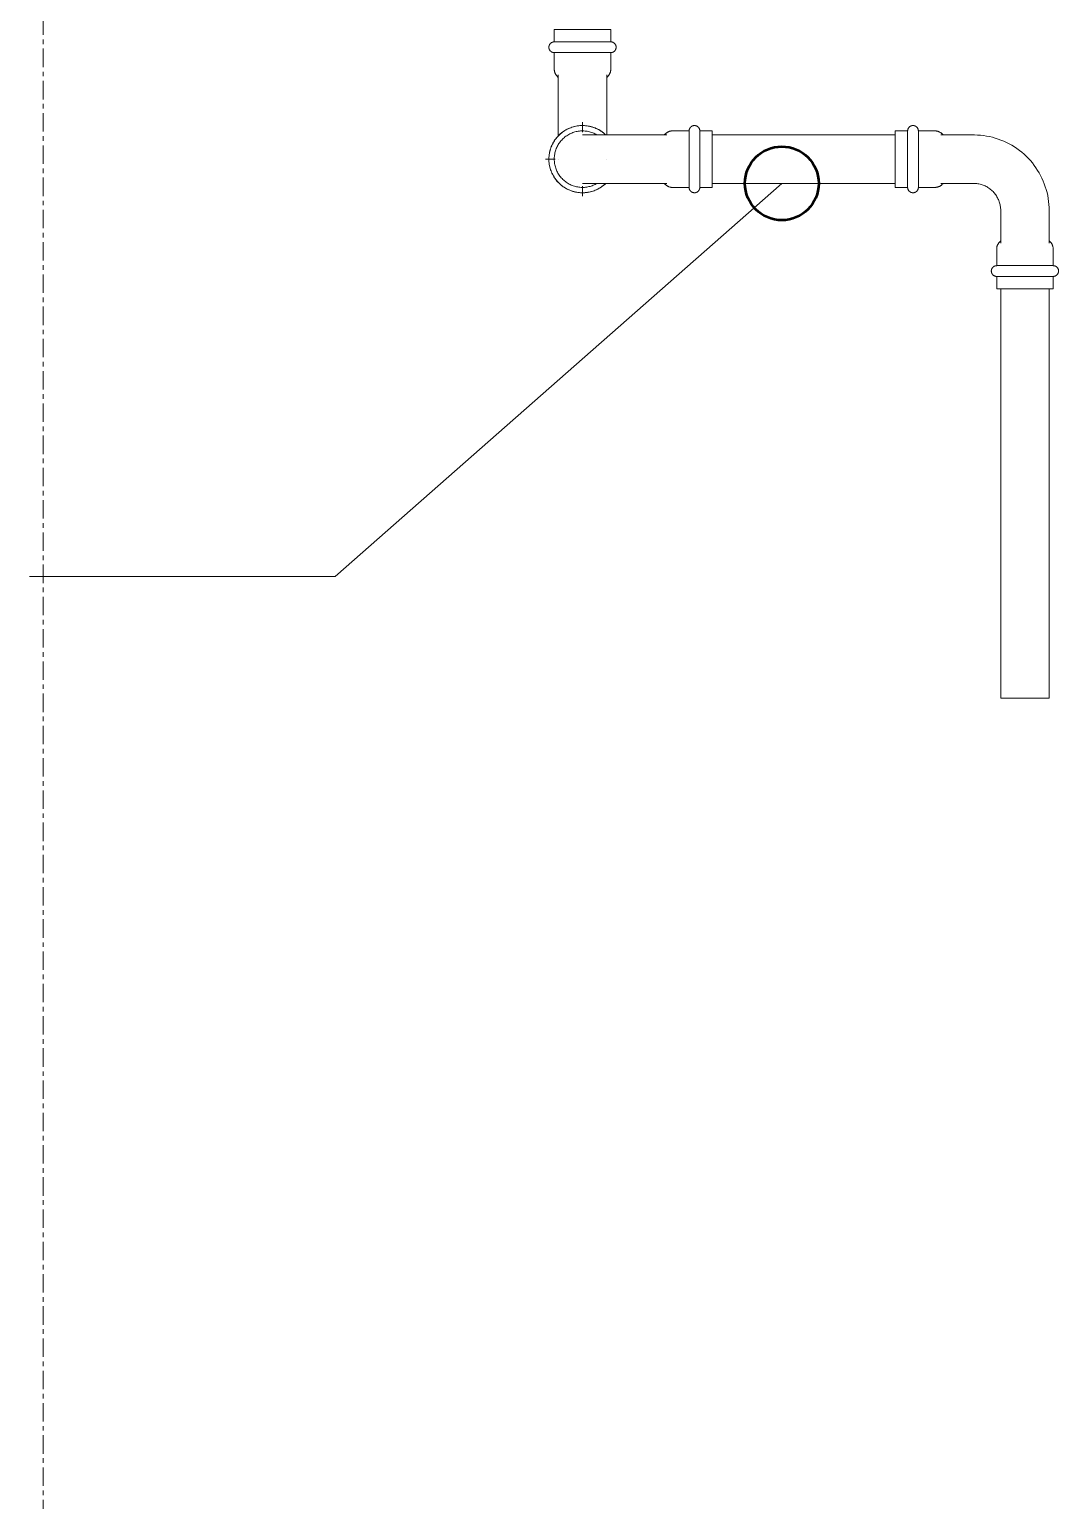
# Model space of a CAD drawing. Header units: inches. Extents: x -3679 to 241, y -496 to 1784.
# Drawn here: x -1769.38 to -1741.46, y 99.6 to 139.52 of the extents above; entities that cross this region are included whole.
import ezdxf

# ---------------------------------------------------------------- set-up
doc = ezdxf.new("R2010")
doc.units = ezdxf.units.IN
doc.header["$MEASUREMENT"] = 0
doc.linetypes.add('Grid Line', pattern=[0.875, 0.5, -0.125, 0.125, -0.125])
for name, color, linetype, lineweight in [('G-ANNO-DIMS', 251, 'Continuous', 9), ('P-PIPE', 1, 'Continuous', 9), ('P-PIPE-CNTR', 1, 'Continuous', 9), ('S-GRID', 8, 'Continuous', 9)]:
    doc.layers.add(name, color=color, linetype=linetype, lineweight=lineweight)

# ---------------------------------------------------------------- blocks, each defined once
blk = doc.blocks.new('Victaulic-VicPress316-Elbow 90-45deg Style P568_P571 - Standard-V1-SECOND LEVEL')
at = {"layer": 'P-PIPE'}
for p, q in [((-0.767, 3.52), (-0.767, 3.181)), ((0.766, 3.52), (-0.767, 3.52)), ((0.766, 3.181), (0.766, 3.52)), ((-0.767, 3.181), (0.766, 3.181)), ((-0.767, 2.89), (-0.767, 2.439)), ((-0.767, 2.89), (0.766, 2.89)), ((0.766, 2.439), (0.766, 2.89)), ((-0.658, 2.278), (-0.658, 1.393)), ((0.657, 1.393), (0.657, 2.278)), ((-3.181, 0.766), (-3.52, 0.766)), ((-3.52, 0.766), (-3.52, -0.767)), ((-3.181, -0.767), (-3.181, 0.766)), ((-2.439, 0.766), (-2.89, 0.766)), ((-2.89, -0.767), (-2.89, 0.766)), ((-1.393, 0.657), (-2.278, 0.657)), ((-3.52, -0.767), (-3.181, -0.767)), ((-2.89, -0.767), (-2.439, -0.767)), ((-2.278, -0.658), (-1.393, -0.658))]:
    blk.add_line(p, q, dxfattribs=at)
at = {"layer": 'P-PIPE', "flags": 128}
for points in [[(-0.767, 2.89), (-0.772, 2.891), (-0.778, 2.891), (-0.784, 2.892), (-0.79, 2.892), (-0.795, 2.893), (-0.801, 2.895), (-0.807, 2.896), (-0.812, 2.898), (-0.818, 2.9), (-0.823, 2.902), (-0.828, 2.904), (-0.834, 2.907), (-0.839, 2.91), (-0.844, 2.913), (-0.849, 2.916), (-0.853, 2.919), (-0.858, 2.923), (-0.862, 2.927), (-0.867, 2.931), (-0.871, 2.935), (-0.875, 2.939), (-0.879, 2.943), (-0.882, 2.948), (-0.886, 2.953), (-0.889, 2.957), (-0.892, 2.962), (-0.895, 2.967), (-0.897, 2.973), (-0.9, 2.978), (-0.902, 2.983), (-0.904, 2.989), (-0.906, 2.994), (-0.907, 3), (-0.909, 3.006), (-0.91, 3.011), (-0.911, 3.017), (-0.911, 3.023), (-0.912, 3.029), (-0.912, 3.034), (-0.912, 3.04), (-0.912, 3.046), (-0.911, 3.052), (-0.91, 3.058), (-0.909, 3.063), (-0.908, 3.069), (-0.907, 3.075), (-0.905, 3.08), (-0.903, 3.086), (-0.901, 3.091), (-0.899, 3.097), (-0.896, 3.102), (-0.894, 3.107), (-0.891, 3.112), (-0.887, 3.117), (-0.884, 3.122), (-0.881, 3.126), (-0.877, 3.131), (-0.873, 3.135), (-0.869, 3.139), (-0.865, 3.143), (-0.86, 3.147), (-0.856, 3.151), (-0.851, 3.154), (-0.846, 3.158), (-0.842, 3.161), (-0.836, 3.164), (-0.831, 3.166), (-0.826, 3.169), (-0.821, 3.171), (-0.815, 3.173), (-0.81, 3.175), (-0.804, 3.177), (-0.798, 3.178), (-0.793, 3.179), (-0.787, 3.18), (-0.781, 3.181), (-0.775, 3.181), (-0.77, 3.181), (-0.767, 3.181)], [(0.766, 3.181), (0.766, 3.181), (0.764, 3.181), (0.761, 3.181), (0.757, 3.181), (0.751, 3.181), (0.745, 3.181), (0.737, 3.181), (0.728, 3.181), (0.717, 3.181), (0.706, 3.181), (0.693, 3.181), (0.68, 3.181), (0.665, 3.181), (0.649, 3.181), (0.633, 3.181), (0.615, 3.181), (0.596, 3.181), (0.576, 3.181), (0.556, 3.181), (0.534, 3.181), (0.512, 3.181), (0.488, 3.181), (0.464, 3.181), (0.44, 3.181), (0.414, 3.181), (0.388, 3.181), (0.361, 3.181), (0.334, 3.181), (0.306, 3.181), (0.278, 3.181), (0.249, 3.181), (0.22, 3.181), (0.19, 3.181), (0.16, 3.181), (0.13, 3.181), (0.1, 3.181), (0.069, 3.181), (0.039, 3.181), (0.008, 3.181), (-0.022, 3.181), (-0.053, 3.181), (-0.084, 3.181), (-0.114, 3.181), (-0.144, 3.181), (-0.174, 3.181), (-0.204, 3.181), (-0.233, 3.181), (-0.262, 3.181), (-0.291, 3.181), (-0.319, 3.181), (-0.347, 3.181), (-0.374, 3.181), (-0.4, 3.181), (-0.426, 3.181), (-0.451, 3.181), (-0.476, 3.181), (-0.499, 3.181), (-0.522, 3.181), (-0.544, 3.181), (-0.565, 3.181), (-0.585, 3.181), (-0.605, 3.181), (-0.623, 3.181), (-0.64, 3.181), (-0.657, 3.181), (-0.672, 3.181), (-0.686, 3.181), (-0.699, 3.181), (-0.711, 3.181), (-0.722, 3.181), (-0.732, 3.181), (-0.74, 3.181), (-0.748, 3.181), (-0.754, 3.181), (-0.759, 3.181), (-0.763, 3.181), (-0.765, 3.181), (-0.766, 3.181), (-0.767, 3.181)], [(-0.767, 3.181), (-0.766, 3.181), (-0.764, 3.181), (-0.761, 3.181), (-0.757, 3.181), (-0.751, 3.181), (-0.745, 3.181), (-0.737, 3.181), (-0.728, 3.181)], [(-0.767, 2.89), (-0.766, 2.89), (-0.764, 2.89), (-0.761, 2.89), (-0.757, 2.89), (-0.751, 2.89), (-0.745, 2.89), (-0.737, 2.89), (-0.728, 2.89), (-0.717, 2.89), (-0.706, 2.89), (-0.693, 2.89), (-0.68, 2.89), (-0.665, 2.89), (-0.649, 2.89), (-0.633, 2.89), (-0.615, 2.89), (-0.596, 2.89), (-0.576, 2.89), (-0.556, 2.89), (-0.534, 2.89), (-0.512, 2.89), (-0.488, 2.89), (-0.464, 2.89), (-0.44, 2.89), (-0.414, 2.89), (-0.388, 2.89), (-0.361, 2.89), (-0.334, 2.89), (-0.306, 2.89), (-0.278, 2.89), (-0.249, 2.89), (-0.22, 2.89), (-0.19, 2.89), (-0.16, 2.89), (-0.13, 2.89), (-0.1, 2.89), (-0.069, 2.89), (-0.039, 2.89), (-0.008, 2.89), (0.022, 2.89), (0.053, 2.89), (0.084, 2.89), (0.114, 2.89), (0.144, 2.89), (0.174, 2.89), (0.204, 2.89), (0.233, 2.89), (0.262, 2.89), (0.291, 2.89), (0.319, 2.89), (0.347, 2.89), (0.374, 2.89), (0.4, 2.89), (0.426, 2.89), (0.451, 2.89), (0.476, 2.89), (0.499, 2.89), (0.522, 2.89), (0.544, 2.89), (0.565, 2.89), (0.585, 2.89), (0.605, 2.89), (0.623, 2.89), (0.64, 2.89), (0.657, 2.89), (0.672, 2.89), (0.686, 2.89), (0.699, 2.89), (0.711, 2.89), (0.722, 2.89), (0.732, 2.89), (0.74, 2.89), (0.748, 2.89), (0.754, 2.89), (0.759, 2.89), (0.763, 2.89), (0.765, 2.89), (0.766, 2.89), (0.766, 2.89)], [(-0.722, 2.89), (-0.732, 2.89), (-0.74, 2.89), (-0.748, 2.89), (-0.754, 2.89), (-0.759, 2.89), (-0.763, 2.89), (-0.765, 2.89), (-0.766, 2.89), (-0.767, 2.89)], [(0.722, 3.181), (0.732, 3.181), (0.74, 3.181), (0.748, 3.181), (0.754, 3.181), (0.759, 3.181), (0.763, 3.181), (0.765, 3.181), (0.766, 3.181), (0.766, 3.181)], [(0.766, 2.89), (0.766, 2.89), (0.764, 2.89), (0.761, 2.89), (0.757, 2.89), (0.751, 2.89), (0.745, 2.89), (0.737, 2.89), (0.728, 2.89)], [(0.766, 3.181), (0.772, 3.181), (0.778, 3.181), (0.784, 3.18), (0.79, 3.18), (0.795, 3.179), (0.801, 3.177), (0.807, 3.176), (0.812, 3.174), (0.818, 3.172), (0.823, 3.17), (0.828, 3.168), (0.834, 3.165), (0.839, 3.162), (0.844, 3.159), (0.849, 3.156), (0.853, 3.153), (0.858, 3.149), (0.862, 3.145), (0.867, 3.141), (0.871, 3.137), (0.875, 3.133), (0.879, 3.129), (0.882, 3.124), (0.886, 3.119), (0.889, 3.115), (0.892, 3.11), (0.895, 3.105), (0.897, 3.099), (0.9, 3.094), (0.902, 3.089), (0.904, 3.083), (0.906, 3.078), (0.907, 3.072), (0.909, 3.066), (0.91, 3.061), (0.911, 3.055), (0.911, 3.049), (0.912, 3.043), (0.912, 3.038), (0.912, 3.032), (0.912, 3.026), (0.911, 3.02), (0.91, 3.014), (0.909, 3.009), (0.908, 3.003), (0.907, 2.997), (0.905, 2.992), (0.903, 2.986), (0.901, 2.981), (0.899, 2.975), (0.896, 2.97), (0.894, 2.965), (0.891, 2.96), (0.887, 2.955), (0.884, 2.95), (0.881, 2.946), (0.877, 2.941), (0.873, 2.937), (0.869, 2.933), (0.865, 2.929), (0.86, 2.925), (0.856, 2.921), (0.851, 2.918), (0.846, 2.914), (0.842, 2.911), (0.836, 2.908), (0.831, 2.906), (0.826, 2.903), (0.821, 2.901), (0.815, 2.899), (0.81, 2.897), (0.804, 2.895), (0.798, 2.894), (0.793, 2.893), (0.787, 2.892), (0.781, 2.891), (0.775, 2.891), (0.77, 2.891), (0.766, 2.89)], [(-0.658, 2.221), (-0.666, 2.228), (-0.674, 2.235), (-0.682, 2.242), (-0.69, 2.25), (-0.698, 2.258), (-0.705, 2.266), (-0.711, 2.275), (-0.718, 2.283), (-0.724, 2.293), (-0.729, 2.302), (-0.735, 2.311), (-0.74, 2.321), (-0.744, 2.331), (-0.748, 2.341), (-0.752, 2.351), (-0.755, 2.362), (-0.758, 2.372), (-0.761, 2.383), (-0.763, 2.394), (-0.764, 2.404), (-0.765, 2.415), (-0.766, 2.426), (-0.767, 2.437), (-0.767, 2.439)], [(0.766, 2.439), (0.766, 2.428), (0.766, 2.417), (0.765, 2.406), (0.763, 2.396), (0.761, 2.385), (0.759, 2.374), (0.756, 2.364), (0.753, 2.353), (0.749, 2.343), (0.745, 2.333), (0.741, 2.323), (0.736, 2.313), (0.73, 2.304), (0.725, 2.294), (0.719, 2.285), (0.713, 2.276), (0.706, 2.268), (0.699, 2.259), (0.692, 2.251), (0.684, 2.244), (0.676, 2.236), (0.668, 2.229), (0.659, 2.222), (0.657, 2.221)], [(-0.658, 1.393), (-0.658, 1.364), (-0.66, 1.334), (-0.663, 1.305), (-0.667, 1.276), (-0.672, 1.247), (-0.679, 1.218), (-0.686, 1.19), (-0.695, 1.162), (-0.705, 1.134), (-0.716, 1.107), (-0.728, 1.08), (-0.741, 1.053), (-0.755, 1.028), (-0.77, 1.002), (-0.786, 0.978), (-0.803, 0.954), (-0.821, 0.931), (-0.84, 0.908), (-0.86, 0.886), (-0.881, 0.865), (-0.902, 0.845), (-0.924, 0.826), (-0.947, 0.808), (-0.971, 0.79), (-0.996, 0.774), (-1.021, 0.759), (-1.046, 0.744), (-1.073, 0.731), (-1.099, 0.719), (-1.126, 0.707), (-1.154, 0.697), (-1.182, 0.688), (-1.21, 0.681), (-1.239, 0.674), (-1.268, 0.668), (-1.297, 0.664), (-1.326, 0.661), (-1.356, 0.658), (-1.385, 0.658), (-1.393, 0.657)], [(-1.393, -0.658), (-1.311, -0.656), (-1.229, -0.651), (-1.148, -0.643), (-1.066, -0.631), (-0.986, -0.617), (-0.906, -0.599), (-0.826, -0.578), (-0.748, -0.553), (-0.671, -0.526), (-0.594, -0.496), (-0.52, -0.462), (-0.446, -0.426), (-0.374, -0.386), (-0.304, -0.344), (-0.235, -0.299), (-0.168, -0.252), (-0.104, -0.201), (-0.041, -0.149), (0.02, -0.093), (0.078, -0.036), (0.134, 0.024), (0.187, 0.087), (0.238, 0.151), (0.287, 0.217), (0.332, 0.285), (0.375, 0.355), (0.415, 0.427), (0.453, 0.5), (0.487, 0.574), (0.518, 0.65), (0.546, 0.727), (0.571, 0.805), (0.593, 0.884), (0.612, 0.964), (0.628, 1.044), (0.64, 1.126), (0.649, 1.207), (0.655, 1.289), (0.657, 1.371), (0.657, 1.393)], [(-3.181, 0.766), (-3.181, 0.772), (-3.181, 0.778), (-3.18, 0.784), (-3.18, 0.79), (-3.179, 0.795), (-3.177, 0.801), (-3.176, 0.807), (-3.174, 0.812), (-3.172, 0.818), (-3.17, 0.823), (-3.168, 0.828), (-3.165, 0.834), (-3.162, 0.839), (-3.159, 0.844), (-3.156, 0.849), (-3.153, 0.853), (-3.149, 0.858), (-3.145, 0.862), (-3.141, 0.867), (-3.137, 0.871), (-3.133, 0.875), (-3.129, 0.879), (-3.124, 0.882), (-3.119, 0.886), (-3.115, 0.889), (-3.11, 0.892), (-3.105, 0.895), (-3.099, 0.897), (-3.094, 0.9), (-3.089, 0.902), (-3.083, 0.904), (-3.078, 0.906), (-3.072, 0.907), (-3.066, 0.909), (-3.061, 0.91), (-3.055, 0.911), (-3.049, 0.911), (-3.043, 0.912), (-3.038, 0.912), (-3.032, 0.912), (-3.026, 0.912), (-3.02, 0.911), (-3.014, 0.91), (-3.009, 0.909), (-3.003, 0.908), (-2.997, 0.907), (-2.992, 0.905), (-2.986, 0.903), (-2.981, 0.901), (-2.975, 0.899), (-2.97, 0.896), (-2.965, 0.894), (-2.96, 0.891), (-2.955, 0.887), (-2.95, 0.884), (-2.946, 0.881), (-2.941, 0.877), (-2.937, 0.873), (-2.933, 0.869), (-2.929, 0.865), (-2.925, 0.86), (-2.921, 0.856), (-2.918, 0.851), (-2.914, 0.846), (-2.911, 0.842), (-2.908, 0.836), (-2.906, 0.831), (-2.903, 0.826), (-2.901, 0.821), (-2.899, 0.815), (-2.897, 0.81), (-2.895, 0.804), (-2.894, 0.798), (-2.893, 0.793), (-2.892, 0.787), (-2.891, 0.781), (-2.891, 0.775), (-2.891, 0.77), (-2.89, 0.766)], [(-3.181, 0.766), (-3.181, 0.766), (-3.181, 0.764), (-3.181, 0.761), (-3.181, 0.757), (-3.181, 0.751), (-3.181, 0.745), (-3.181, 0.737), (-3.181, 0.728), (-3.181, 0.717), (-3.181, 0.706), (-3.181, 0.693), (-3.181, 0.68), (-3.181, 0.665), (-3.181, 0.649), (-3.181, 0.633), (-3.181, 0.615), (-3.181, 0.596), (-3.181, 0.576), (-3.181, 0.556), (-3.181, 0.534), (-3.181, 0.512), (-3.181, 0.488), (-3.181, 0.464), (-3.181, 0.44), (-3.181, 0.414), (-3.181, 0.388), (-3.181, 0.361), (-3.181, 0.334), (-3.181, 0.306), (-3.181, 0.278), (-3.181, 0.249), (-3.181, 0.22), (-3.181, 0.19), (-3.181, 0.16), (-3.181, 0.13), (-3.181, 0.1), (-3.181, 0.069), (-3.181, 0.039), (-3.181, 0.008), (-3.181, -0.022), (-3.181, -0.053), (-3.181, -0.084), (-3.181, -0.114), (-3.181, -0.144), (-3.181, -0.174), (-3.181, -0.204), (-3.181, -0.233), (-3.181, -0.262), (-3.181, -0.291), (-3.181, -0.319), (-3.181, -0.347), (-3.181, -0.374), (-3.181, -0.4), (-3.181, -0.426), (-3.181, -0.451), (-3.181, -0.476), (-3.181, -0.499), (-3.181, -0.522), (-3.181, -0.544), (-3.181, -0.565), (-3.181, -0.585), (-3.181, -0.605), (-3.181, -0.623), (-3.181, -0.64), (-3.181, -0.657), (-3.181, -0.672), (-3.181, -0.686), (-3.181, -0.699), (-3.181, -0.711), (-3.181, -0.722), (-3.181, -0.732), (-3.181, -0.74), (-3.181, -0.748), (-3.181, -0.754), (-3.181, -0.759), (-3.181, -0.763), (-3.181, -0.765), (-3.181, -0.766), (-3.181, -0.767)], [(-3.181, 0.722), (-3.181, 0.732), (-3.181, 0.74), (-3.181, 0.748), (-3.181, 0.754), (-3.181, 0.759), (-3.181, 0.763), (-3.181, 0.765), (-3.181, 0.766), (-3.181, 0.766)], [(-2.89, -0.767), (-2.89, -0.766), (-2.89, -0.764), (-2.89, -0.761), (-2.89, -0.757), (-2.89, -0.751), (-2.89, -0.745), (-2.89, -0.737), (-2.89, -0.728), (-2.89, -0.717), (-2.89, -0.706), (-2.89, -0.693), (-2.89, -0.68), (-2.89, -0.665), (-2.89, -0.649), (-2.89, -0.633), (-2.89, -0.615), (-2.89, -0.596), (-2.89, -0.576), (-2.89, -0.556), (-2.89, -0.534), (-2.89, -0.512), (-2.89, -0.488), (-2.89, -0.464), (-2.89, -0.44), (-2.89, -0.414), (-2.89, -0.388), (-2.89, -0.361), (-2.89, -0.334), (-2.89, -0.306), (-2.89, -0.278), (-2.89, -0.249), (-2.89, -0.22), (-2.89, -0.19), (-2.89, -0.16), (-2.89, -0.13), (-2.89, -0.1), (-2.89, -0.069), (-2.89, -0.039), (-2.89, -0.008), (-2.89, 0.022), (-2.89, 0.053), (-2.89, 0.084), (-2.89, 0.114), (-2.89, 0.144), (-2.89, 0.174), (-2.89, 0.204), (-2.89, 0.233), (-2.89, 0.262), (-2.89, 0.291), (-2.89, 0.319), (-2.89, 0.347), (-2.89, 0.374), (-2.89, 0.4), (-2.89, 0.426), (-2.89, 0.451), (-2.89, 0.476), (-2.89, 0.499), (-2.89, 0.522), (-2.89, 0.544), (-2.89, 0.565), (-2.89, 0.585), (-2.89, 0.605), (-2.89, 0.623), (-2.89, 0.64), (-2.89, 0.657), (-2.89, 0.672), (-2.89, 0.686), (-2.89, 0.699), (-2.89, 0.711), (-2.89, 0.722), (-2.89, 0.732), (-2.89, 0.74), (-2.89, 0.748), (-2.89, 0.754), (-2.89, 0.759), (-2.89, 0.763), (-2.89, 0.765), (-2.89, 0.766), (-2.89, 0.766)], [(-2.89, 0.766), (-2.89, 0.766), (-2.89, 0.764), (-2.89, 0.761), (-2.89, 0.757), (-2.89, 0.751), (-2.89, 0.745), (-2.89, 0.737), (-2.89, 0.728)], [(-2.439, 0.766), (-2.428, 0.766), (-2.417, 0.766), (-2.406, 0.765), (-2.396, 0.763), (-2.385, 0.761), (-2.374, 0.759), (-2.364, 0.756), (-2.353, 0.753), (-2.343, 0.749), (-2.333, 0.745), (-2.323, 0.741), (-2.313, 0.736), (-2.304, 0.73), (-2.294, 0.725), (-2.285, 0.719), (-2.276, 0.713), (-2.268, 0.706), (-2.259, 0.699), (-2.251, 0.692), (-2.244, 0.684), (-2.236, 0.676), (-2.229, 0.668), (-2.222, 0.659), (-2.221, 0.657)], [(-3.181, -0.767), (-3.181, -0.766), (-3.181, -0.764), (-3.181, -0.761), (-3.181, -0.757), (-3.181, -0.751), (-3.181, -0.745), (-3.181, -0.737), (-3.181, -0.728)], [(-2.89, -0.767), (-2.891, -0.772), (-2.891, -0.778), (-2.892, -0.784), (-2.892, -0.79), (-2.893, -0.795), (-2.895, -0.801), (-2.896, -0.807), (-2.898, -0.812), (-2.9, -0.818), (-2.902, -0.823), (-2.904, -0.828), (-2.907, -0.834), (-2.91, -0.839), (-2.913, -0.844), (-2.916, -0.849), (-2.919, -0.853), (-2.923, -0.858), (-2.927, -0.862), (-2.931, -0.867), (-2.935, -0.871), (-2.939, -0.875), (-2.943, -0.879), (-2.948, -0.882), (-2.953, -0.886), (-2.957, -0.889), (-2.962, -0.892), (-2.967, -0.895), (-2.973, -0.897), (-2.978, -0.9), (-2.983, -0.902), (-2.989, -0.904), (-2.994, -0.906), (-3, -0.907), (-3.006, -0.909), (-3.011, -0.91), (-3.017, -0.911), (-3.023, -0.911), (-3.029, -0.912), (-3.034, -0.912), (-3.04, -0.912), (-3.046, -0.912), (-3.052, -0.911), (-3.058, -0.91), (-3.063, -0.909), (-3.069, -0.908), (-3.075, -0.907), (-3.08, -0.905), (-3.086, -0.903), (-3.091, -0.901), (-3.097, -0.899), (-3.102, -0.896), (-3.107, -0.894), (-3.112, -0.891), (-3.117, -0.887), (-3.122, -0.884), (-3.126, -0.881), (-3.131, -0.877), (-3.135, -0.873), (-3.139, -0.869), (-3.143, -0.865), (-3.147, -0.86), (-3.151, -0.856), (-3.154, -0.851), (-3.158, -0.846), (-3.161, -0.842), (-3.164, -0.836), (-3.166, -0.831), (-3.169, -0.826), (-3.171, -0.821), (-3.173, -0.815), (-3.175, -0.81), (-3.177, -0.804), (-3.178, -0.798), (-3.179, -0.793), (-3.18, -0.787), (-3.181, -0.781), (-3.181, -0.775), (-3.181, -0.77), (-3.181, -0.767)], [(-2.89, -0.722), (-2.89, -0.732), (-2.89, -0.74), (-2.89, -0.748), (-2.89, -0.754), (-2.89, -0.759), (-2.89, -0.763), (-2.89, -0.765), (-2.89, -0.766), (-2.89, -0.767)], [(-2.221, -0.658), (-2.228, -0.666), (-2.235, -0.674), (-2.242, -0.682), (-2.25, -0.69), (-2.258, -0.698), (-2.266, -0.705), (-2.275, -0.711), (-2.283, -0.718), (-2.293, -0.724), (-2.302, -0.729), (-2.311, -0.735), (-2.321, -0.74), (-2.331, -0.744), (-2.341, -0.748), (-2.351, -0.752), (-2.362, -0.755), (-2.372, -0.758), (-2.383, -0.761), (-2.394, -0.763), (-2.404, -0.764), (-2.415, -0.765), (-2.426, -0.766), (-2.437, -0.767), (-2.439, -0.767)]]:
    blk.add_lwpolyline(points, dxfattribs=at)
blk = doc.blocks.new('Victaulic-VicPress316-Elbow 90-45deg Style P568_P571 - Standard-523083-SECOND LEVEL')
at = {"layer": 'P-PIPE'}
for p, q in [((-3178.283, 1233.462), (-3178.283, 1232.568)), ((-3176.968, 1232.571), (-3176.968, 1233.462)), ((-3178.392, 1232.416), (-3178.392, 1231.964)), ((-3176.859, 1231.964), (-3176.859, 1232.416)), ((-3177.625, 1231.964), (-3178.392, 1231.964)), ((-3176.859, 1231.964), (-3177.625, 1231.964)), ((-3178.392, 1231.673), (-3178.392, 1231.335)), ((-3177.625, 1231.673), (-3178.392, 1231.673)), ((-3176.859, 1231.673), (-3177.625, 1231.673)), ((-3176.859, 1231.335), (-3176.859, 1231.673)), ((-3178.392, 1231.335), (-3177.625, 1231.335)), ((-3177.625, 1231.335), (-3176.859, 1231.335))]:
    blk.add_line(p, q, dxfattribs=at)
at = {"layer": 'P-PIPE', "flags": 128}
for points in [[(-3177.625, 1235.767), (-3177.661, 1235.766), (-3177.698, 1235.764), (-3177.734, 1235.76), (-3177.77, 1235.755), (-3177.806, 1235.749), (-3177.842, 1235.741), (-3177.877, 1235.731), (-3177.912, 1235.721), (-3177.946, 1235.708), (-3177.98, 1235.695), (-3178.013, 1235.68), (-3178.046, 1235.664), (-3178.078, 1235.646), (-3178.109, 1235.628), (-3178.14, 1235.608), (-3178.17, 1235.586), (-3178.198, 1235.564), (-3178.226, 1235.54), (-3178.253, 1235.516), (-3178.279, 1235.49), (-3178.304, 1235.464), (-3178.328, 1235.436), (-3178.351, 1235.407), (-3178.372, 1235.378), (-3178.392, 1235.348), (-3178.412, 1235.317), (-3178.429, 1235.285), (-3178.446, 1235.252), (-3178.461, 1235.219), (-3178.475, 1235.185), (-3178.488, 1235.151), (-3178.499, 1235.116), (-3178.508, 1235.081), (-3178.517, 1235.046), (-3178.524, 1235.01), (-3178.529, 1234.974), (-3178.533, 1234.938), (-3178.536, 1234.901), (-3178.537, 1234.865), (-3178.537, 1234.828), (-3178.535, 1234.792), (-3178.532, 1234.755), (-3178.527, 1234.719), (-3178.521, 1234.683), (-3178.513, 1234.648), (-3178.504, 1234.612), (-3178.494, 1234.577), (-3178.482, 1234.543), (-3178.469, 1234.509), (-3178.454, 1234.475), (-3178.438, 1234.442), (-3178.421, 1234.41), (-3178.403, 1234.379), (-3178.383, 1234.348), (-3178.362, 1234.318), (-3178.34, 1234.289), (-3178.317, 1234.261), (-3178.293, 1234.234)], [(-3177.625, 1235.621), (-3177.656, 1235.621), (-3177.686, 1235.619), (-3177.717, 1235.616), (-3177.747, 1235.612), (-3177.777, 1235.606), (-3177.807, 1235.599), (-3177.837, 1235.591), (-3177.866, 1235.582), (-3177.895, 1235.572), (-3177.924, 1235.561), (-3177.951, 1235.548), (-3177.979, 1235.535), (-3178.006, 1235.52), (-3178.032, 1235.504), (-3178.058, 1235.487), (-3178.083, 1235.47), (-3178.107, 1235.451), (-3178.13, 1235.431), (-3178.153, 1235.41), (-3178.175, 1235.389), (-3178.196, 1235.366), (-3178.216, 1235.343), (-3178.235, 1235.319), (-3178.253, 1235.294), (-3178.27, 1235.269), (-3178.286, 1235.243), (-3178.301, 1235.216), (-3178.315, 1235.189), (-3178.328, 1235.161), (-3178.339, 1235.133), (-3178.35, 1235.104), (-3178.359, 1235.075), (-3178.368, 1235.045), (-3178.375, 1235.015), (-3178.38, 1234.985), (-3178.385, 1234.955), (-3178.388, 1234.924), (-3178.391, 1234.894), (-3178.391, 1234.863), (-3178.391, 1234.832), (-3178.39, 1234.802), (-3178.387, 1234.771), (-3178.383, 1234.741), (-3178.378, 1234.711), (-3178.371, 1234.681), (-3178.364, 1234.651), (-3178.355, 1234.622), (-3178.345, 1234.593), (-3178.334, 1234.564), (-3178.322, 1234.536), (-3178.309, 1234.508), (-3178.294, 1234.481), (-3178.283, 1234.461)], [(-3176.968, 1234.223), (-3176.946, 1234.246), (-3176.922, 1234.274), (-3176.899, 1234.302), (-3176.878, 1234.332), (-3176.858, 1234.362), (-3176.838, 1234.393), (-3176.821, 1234.425), (-3176.804, 1234.458), (-3176.789, 1234.491), (-3176.775, 1234.524), (-3176.762, 1234.559), (-3176.751, 1234.593), (-3176.742, 1234.629), (-3176.733, 1234.664), (-3176.726, 1234.7), (-3176.721, 1234.736), (-3176.717, 1234.772), (-3176.714, 1234.809), (-3176.713, 1234.845), (-3176.713, 1234.881), (-3176.715, 1234.918), (-3176.718, 1234.954), (-3176.723, 1234.99), (-3176.729, 1235.026), (-3176.737, 1235.062), (-3176.746, 1235.097), (-3176.756, 1235.132), (-3176.768, 1235.167), (-3176.781, 1235.201), (-3176.796, 1235.234), (-3176.812, 1235.267), (-3176.829, 1235.299), (-3176.847, 1235.331), (-3176.867, 1235.362), (-3176.888, 1235.392), (-3176.91, 1235.421), (-3176.933, 1235.449), (-3176.957, 1235.476), (-3176.983, 1235.502), (-3177.009, 1235.527), (-3177.036, 1235.551), (-3177.065, 1235.574), (-3177.094, 1235.596), (-3177.124, 1235.617), (-3177.155, 1235.636), (-3177.187, 1235.655), (-3177.219, 1235.671), (-3177.252, 1235.687), (-3177.285, 1235.701), (-3177.32, 1235.714), (-3177.354, 1235.726), (-3177.389, 1235.736), (-3177.425, 1235.745), (-3177.46, 1235.752), (-3177.496, 1235.758), (-3177.533, 1235.762), (-3177.569, 1235.765), (-3177.605, 1235.767), (-3177.625, 1235.767)], [(-3176.964, 1234.467), (-3176.949, 1234.494), (-3176.935, 1234.521), (-3176.922, 1234.549), (-3176.911, 1234.577), (-3176.9, 1234.606), (-3176.891, 1234.635), (-3176.882, 1234.665), (-3176.875, 1234.694), (-3176.87, 1234.725), (-3176.865, 1234.755), (-3176.862, 1234.785), (-3176.859, 1234.816), (-3176.859, 1234.847), (-3176.859, 1234.877), (-3176.86, 1234.908), (-3176.863, 1234.938), (-3176.867, 1234.969), (-3176.872, 1234.999), (-3176.879, 1235.029), (-3176.886, 1235.059), (-3176.895, 1235.088), (-3176.905, 1235.117), (-3176.916, 1235.146), (-3176.928, 1235.174), (-3176.941, 1235.201), (-3176.956, 1235.229), (-3176.971, 1235.255), (-3176.988, 1235.281), (-3177.005, 1235.306), (-3177.024, 1235.33), (-3177.043, 1235.354), (-3177.064, 1235.377), (-3177.085, 1235.399), (-3177.107, 1235.42), (-3177.13, 1235.44), (-3177.154, 1235.46), (-3177.179, 1235.478), (-3177.204, 1235.495), (-3177.23, 1235.512), (-3177.256, 1235.527), (-3177.284, 1235.541), (-3177.311, 1235.554), (-3177.34, 1235.566), (-3177.368, 1235.577), (-3177.397, 1235.587), (-3177.427, 1235.595), (-3177.457, 1235.603), (-3177.487, 1235.609), (-3177.517, 1235.614), (-3177.547, 1235.617), (-3177.578, 1235.62), (-3177.608, 1235.621), (-3177.625, 1235.621)], [(-3178.283, 1234.855), (-3178.283, 1234.854), (-3178.283, 1234.85), (-3178.283, 1234.845), (-3178.283, 1234.837), (-3178.283, 1234.827), (-3178.283, 1234.815), (-3178.283, 1234.801), (-3178.283, 1234.784), (-3178.283, 1234.766), (-3178.283, 1234.745), (-3178.283, 1234.722), (-3178.283, 1234.697), (-3178.283, 1234.671), (-3178.283, 1234.642), (-3178.283, 1234.612), (-3178.283, 1234.579), (-3178.283, 1234.545), (-3178.283, 1234.509), (-3178.283, 1234.472), (-3178.283, 1234.432), (-3178.283, 1234.392), (-3178.283, 1234.349), (-3178.283, 1234.306), (-3178.283, 1234.261), (-3178.283, 1234.214), (-3178.283, 1234.167), (-3178.283, 1234.118), (-3178.283, 1234.069), (-3178.283, 1234.018), (-3178.283, 1233.967), (-3178.283, 1233.914), (-3178.283, 1233.861), (-3178.283, 1233.808), (-3178.283, 1233.753), (-3178.283, 1233.699), (-3178.283, 1233.644), (-3178.283, 1233.588), (-3178.283, 1233.533), (-3178.283, 1233.477), (-3178.283, 1233.462)], [(-3176.968, 1233.462), (-3176.968, 1233.518), (-3176.968, 1233.573), (-3176.968, 1233.629), (-3176.968, 1233.684), (-3176.968, 1233.739), (-3176.968, 1233.793), (-3176.968, 1233.847), (-3176.968, 1233.9), (-3176.968, 1233.953), (-3176.968, 1234.004), (-3176.968, 1234.055), (-3176.968, 1234.105), (-3176.968, 1234.154), (-3176.968, 1234.202), (-3176.968, 1234.248), (-3176.968, 1234.294), (-3176.968, 1234.338), (-3176.968, 1234.38), (-3176.968, 1234.422), (-3176.968, 1234.461), (-3176.968, 1234.499), (-3176.968, 1234.535), (-3176.968, 1234.57), (-3176.968, 1234.603), (-3176.968, 1234.634), (-3176.968, 1234.663), (-3176.968, 1234.69), (-3176.968, 1234.716), (-3176.968, 1234.739), (-3176.968, 1234.76), (-3176.968, 1234.779), (-3176.968, 1234.796), (-3176.968, 1234.811), (-3176.968, 1234.824), (-3176.968, 1234.835), (-3176.968, 1234.843), (-3176.968, 1234.849), (-3176.968, 1234.853), (-3176.968, 1234.855), (-3176.968, 1234.855)], [(-3178.392, 1232.416), (-3178.391, 1232.427), (-3178.391, 1232.438), (-3178.39, 1232.448), (-3178.388, 1232.459), (-3178.386, 1232.47), (-3178.384, 1232.481), (-3178.381, 1232.491), (-3178.378, 1232.502), (-3178.374, 1232.512), (-3178.37, 1232.522), (-3178.366, 1232.532), (-3178.361, 1232.542), (-3178.355, 1232.551), (-3178.35, 1232.561), (-3178.344, 1232.57), (-3178.338, 1232.579), (-3178.331, 1232.587), (-3178.324, 1232.596), (-3178.317, 1232.604), (-3178.309, 1232.611), (-3178.301, 1232.619), (-3178.293, 1232.626), (-3178.284, 1232.633), (-3178.283, 1232.634)], [(-3176.968, 1232.634), (-3176.959, 1232.627), (-3176.951, 1232.62), (-3176.943, 1232.613), (-3176.935, 1232.605), (-3176.927, 1232.597), (-3176.92, 1232.589), (-3176.914, 1232.58), (-3176.907, 1232.571), (-3176.901, 1232.562), (-3176.896, 1232.553), (-3176.89, 1232.543), (-3176.885, 1232.534), (-3176.881, 1232.524), (-3176.877, 1232.514), (-3176.873, 1232.503), (-3176.87, 1232.493), (-3176.867, 1232.483), (-3176.864, 1232.472), (-3176.862, 1232.461), (-3176.861, 1232.45), (-3176.86, 1232.44), (-3176.859, 1232.429), (-3176.859, 1232.418), (-3176.859, 1232.416)], [(-3178.392, 1231.673), (-3178.397, 1231.673), (-3178.403, 1231.674), (-3178.409, 1231.674), (-3178.415, 1231.675), (-3178.42, 1231.676), (-3178.426, 1231.678), (-3178.432, 1231.679), (-3178.437, 1231.681), (-3178.443, 1231.683), (-3178.448, 1231.685), (-3178.453, 1231.687), (-3178.459, 1231.69), (-3178.464, 1231.693), (-3178.469, 1231.696), (-3178.474, 1231.699), (-3178.478, 1231.702), (-3178.483, 1231.706), (-3178.487, 1231.709), (-3178.492, 1231.713), (-3178.496, 1231.717), (-3178.5, 1231.722), (-3178.504, 1231.726), (-3178.507, 1231.731), (-3178.511, 1231.735), (-3178.514, 1231.74), (-3178.517, 1231.745), (-3178.52, 1231.75), (-3178.522, 1231.755), (-3178.525, 1231.761), (-3178.527, 1231.766), (-3178.529, 1231.772), (-3178.531, 1231.777), (-3178.532, 1231.783), (-3178.534, 1231.788), (-3178.535, 1231.794), (-3178.536, 1231.8), (-3178.536, 1231.806), (-3178.537, 1231.811), (-3178.537, 1231.817), (-3178.537, 1231.823), (-3178.537, 1231.829), (-3178.536, 1231.835), (-3178.535, 1231.84), (-3178.534, 1231.846), (-3178.533, 1231.852), (-3178.532, 1231.858), (-3178.53, 1231.863), (-3178.528, 1231.869), (-3178.526, 1231.874), (-3178.524, 1231.879), (-3178.521, 1231.885), (-3178.519, 1231.89), (-3178.516, 1231.895), (-3178.512, 1231.9), (-3178.509, 1231.904), (-3178.506, 1231.909), (-3178.502, 1231.914), (-3178.498, 1231.918), (-3178.494, 1231.922), (-3178.49, 1231.926), (-3178.485, 1231.93), (-3178.481, 1231.934), (-3178.476, 1231.937), (-3178.471, 1231.94), (-3178.467, 1231.944), (-3178.461, 1231.946), (-3178.456, 1231.949), (-3178.451, 1231.952), (-3178.446, 1231.954), (-3178.44, 1231.956), (-3178.435, 1231.958), (-3178.429, 1231.959), (-3178.423, 1231.961), (-3178.418, 1231.962), (-3178.412, 1231.963), (-3178.406, 1231.964), (-3178.4, 1231.964), (-3178.395, 1231.964), (-3178.392, 1231.964)], [(-3177.625, 1231.964), (-3177.656, 1231.964), (-3177.686, 1231.964), (-3177.717, 1231.964), (-3177.747, 1231.964), (-3177.777, 1231.964), (-3177.807, 1231.964), (-3177.837, 1231.964), (-3177.866, 1231.964), (-3177.895, 1231.964), (-3177.924, 1231.964), (-3177.951, 1231.964), (-3177.979, 1231.964), (-3178.006, 1231.964), (-3178.032, 1231.964), (-3178.058, 1231.964), (-3178.083, 1231.964), (-3178.107, 1231.964), (-3178.13, 1231.964), (-3178.153, 1231.964), (-3178.175, 1231.964), (-3178.196, 1231.964), (-3178.216, 1231.964), (-3178.235, 1231.964), (-3178.253, 1231.964), (-3178.27, 1231.964), (-3178.286, 1231.964), (-3178.301, 1231.964), (-3178.315, 1231.964), (-3178.328, 1231.964), (-3178.339, 1231.964), (-3178.35, 1231.964), (-3178.359, 1231.964), (-3178.368, 1231.964), (-3178.375, 1231.964), (-3178.38, 1231.964), (-3178.385, 1231.964), (-3178.388, 1231.964), (-3178.391, 1231.964), (-3178.391, 1231.964), (-3178.392, 1231.964)], [(-3178.392, 1231.964), (-3178.391, 1231.964), (-3178.389, 1231.964), (-3178.386, 1231.964), (-3178.382, 1231.964), (-3178.376, 1231.964), (-3178.37, 1231.964), (-3178.362, 1231.964), (-3178.353, 1231.964)], [(-3176.859, 1231.964), (-3176.859, 1231.964), (-3176.861, 1231.964), (-3176.864, 1231.964), (-3176.868, 1231.964), (-3176.874, 1231.964), (-3176.88, 1231.964), (-3176.888, 1231.964), (-3176.897, 1231.964), (-3176.908, 1231.964), (-3176.919, 1231.964), (-3176.932, 1231.964), (-3176.945, 1231.964), (-3176.96, 1231.964), (-3176.976, 1231.964), (-3176.992, 1231.964), (-3177.01, 1231.964), (-3177.029, 1231.964), (-3177.049, 1231.964), (-3177.069, 1231.964), (-3177.091, 1231.964), (-3177.113, 1231.964), (-3177.137, 1231.964), (-3177.161, 1231.964), (-3177.185, 1231.964), (-3177.211, 1231.964), (-3177.237, 1231.964), (-3177.264, 1231.964), (-3177.291, 1231.964), (-3177.319, 1231.964), (-3177.347, 1231.964), (-3177.376, 1231.964), (-3177.405, 1231.964), (-3177.435, 1231.964), (-3177.465, 1231.964), (-3177.495, 1231.964), (-3177.525, 1231.964), (-3177.556, 1231.964), (-3177.586, 1231.964), (-3177.617, 1231.964), (-3177.625, 1231.964)], [(-3176.9, 1231.964), (-3176.891, 1231.964), (-3176.882, 1231.964), (-3176.875, 1231.964), (-3176.87, 1231.964), (-3176.865, 1231.964), (-3176.862, 1231.964), (-3176.859, 1231.964), (-3176.859, 1231.964), (-3176.859, 1231.964)], [(-3176.859, 1231.964), (-3176.853, 1231.964), (-3176.847, 1231.964), (-3176.841, 1231.963), (-3176.835, 1231.962), (-3176.83, 1231.961), (-3176.824, 1231.96), (-3176.818, 1231.959), (-3176.813, 1231.957), (-3176.807, 1231.955), (-3176.802, 1231.953), (-3176.797, 1231.95), (-3176.791, 1231.948), (-3176.786, 1231.945), (-3176.781, 1231.942), (-3176.776, 1231.939), (-3176.772, 1231.936), (-3176.767, 1231.932), (-3176.763, 1231.928), (-3176.758, 1231.924), (-3176.754, 1231.92), (-3176.75, 1231.916), (-3176.746, 1231.912), (-3176.743, 1231.907), (-3176.739, 1231.902), (-3176.736, 1231.897), (-3176.733, 1231.893), (-3176.73, 1231.887), (-3176.728, 1231.882), (-3176.725, 1231.877), (-3176.723, 1231.872), (-3176.721, 1231.866), (-3176.719, 1231.861), (-3176.718, 1231.855), (-3176.716, 1231.849), (-3176.715, 1231.844), (-3176.714, 1231.838), (-3176.714, 1231.832), (-3176.713, 1231.826), (-3176.713, 1231.82), (-3176.713, 1231.815), (-3176.713, 1231.809), (-3176.714, 1231.803), (-3176.715, 1231.797), (-3176.716, 1231.791), (-3176.717, 1231.786), (-3176.718, 1231.78), (-3176.72, 1231.775), (-3176.722, 1231.769), (-3176.724, 1231.764), (-3176.726, 1231.758), (-3176.729, 1231.753), (-3176.731, 1231.748), (-3176.734, 1231.743), (-3176.738, 1231.738), (-3176.741, 1231.733), (-3176.744, 1231.729), (-3176.748, 1231.724), (-3176.752, 1231.72), (-3176.756, 1231.716), (-3176.76, 1231.712), (-3176.765, 1231.708), (-3176.769, 1231.704), (-3176.774, 1231.701), (-3176.779, 1231.697), (-3176.784, 1231.694), (-3176.789, 1231.691), (-3176.794, 1231.689), (-3176.799, 1231.686), (-3176.804, 1231.684), (-3176.81, 1231.682), (-3176.815, 1231.68), (-3176.821, 1231.678), (-3176.827, 1231.677), (-3176.832, 1231.676), (-3176.838, 1231.675), (-3176.844, 1231.674), (-3176.85, 1231.674), (-3176.855, 1231.673), (-3176.859, 1231.673)], [(-3178.35, 1231.673), (-3178.359, 1231.673), (-3178.368, 1231.673), (-3178.375, 1231.673), (-3178.38, 1231.673), (-3178.385, 1231.673), (-3178.388, 1231.673), (-3178.391, 1231.673), (-3178.391, 1231.673), (-3178.392, 1231.673)], [(-3178.392, 1231.673), (-3178.391, 1231.673), (-3178.389, 1231.673), (-3178.386, 1231.673), (-3178.382, 1231.673), (-3178.376, 1231.673), (-3178.37, 1231.673), (-3178.362, 1231.673), (-3178.353, 1231.673), (-3178.342, 1231.673), (-3178.331, 1231.673), (-3178.319, 1231.673), (-3178.305, 1231.673), (-3178.29, 1231.673), (-3178.274, 1231.673), (-3178.258, 1231.673), (-3178.24, 1231.673), (-3178.221, 1231.673), (-3178.201, 1231.673), (-3178.181, 1231.673), (-3178.159, 1231.673), (-3178.137, 1231.673), (-3178.113, 1231.673), (-3178.089, 1231.673), (-3178.065, 1231.673), (-3178.039, 1231.673), (-3178.013, 1231.673), (-3177.986, 1231.673), (-3177.959, 1231.673), (-3177.931, 1231.673), (-3177.903, 1231.673), (-3177.874, 1231.673), (-3177.845, 1231.673), (-3177.815, 1231.673), (-3177.785, 1231.673), (-3177.755, 1231.673), (-3177.725, 1231.673), (-3177.695, 1231.673), (-3177.664, 1231.673), (-3177.633, 1231.673), (-3177.625, 1231.673)], [(-3177.625, 1231.673), (-3177.594, 1231.673), (-3177.564, 1231.673), (-3177.533, 1231.673), (-3177.503, 1231.673), (-3177.473, 1231.673), (-3177.443, 1231.673), (-3177.413, 1231.673), (-3177.384, 1231.673), (-3177.355, 1231.673), (-3177.327, 1231.673), (-3177.299, 1231.673), (-3177.271, 1231.673), (-3177.244, 1231.673), (-3177.218, 1231.673), (-3177.192, 1231.673), (-3177.167, 1231.673), (-3177.143, 1231.673), (-3177.12, 1231.673), (-3177.097, 1231.673), (-3177.075, 1231.673), (-3177.054, 1231.673), (-3177.034, 1231.673), (-3177.015, 1231.673), (-3176.997, 1231.673), (-3176.98, 1231.673), (-3176.964, 1231.673), (-3176.949, 1231.673), (-3176.935, 1231.673), (-3176.922, 1231.673), (-3176.911, 1231.673), (-3176.9, 1231.673), (-3176.891, 1231.673), (-3176.882, 1231.673), (-3176.875, 1231.673), (-3176.87, 1231.673), (-3176.865, 1231.673), (-3176.862, 1231.673), (-3176.859, 1231.673), (-3176.859, 1231.673), (-3176.859, 1231.673)], [(-3176.859, 1231.673), (-3176.859, 1231.673), (-3176.861, 1231.673), (-3176.864, 1231.673), (-3176.868, 1231.673), (-3176.874, 1231.673), (-3176.88, 1231.673), (-3176.888, 1231.673), (-3176.897, 1231.673)]]:
    blk.add_lwpolyline(points, dxfattribs=at)
blk = doc.blocks.new('Victaulic-VicPress316-Elbow 90-45deg Style P568_P571 - Standard-V46-SECOND LEVEL')
at = {"layer": 'P-PIPE'}
for p, q in [((-1307.142, 139.515), (-1307.142, 139.177)), ((-1306.375, 139.515), (-1307.142, 139.515)), ((-1305.609, 139.515), (-1306.375, 139.515)), ((-1305.609, 139.177), (-1305.609, 139.515)), ((-1307.142, 139.177), (-1306.375, 139.177)), ((-1306.375, 139.177), (-1305.609, 139.177)), ((-1307.142, 138.886), (-1307.142, 138.434)), ((-1307.142, 138.886), (-1306.375, 138.886)), ((-1306.375, 138.886), (-1305.609, 138.886)), ((-1305.609, 138.434), (-1305.609, 138.886)), ((-1307.033, 138.282), (-1307.033, 137.388)), ((-1305.718, 137.388), (-1305.718, 138.279)), ((-1307.033, 135.996), (-1307.033, 135.999))]:
    blk.add_line(p, q, dxfattribs=at)
at = {"layer": 'P-PIPE', "flags": 128}
for points in [[(-1307.142, 138.886), (-1307.147, 138.886), (-1307.153, 138.886), (-1307.159, 138.887), (-1307.165, 138.887), (-1307.17, 138.888), (-1307.176, 138.89), (-1307.182, 138.891), (-1307.187, 138.893), (-1307.193, 138.895), (-1307.198, 138.897), (-1307.203, 138.899), (-1307.209, 138.902), (-1307.214, 138.905), (-1307.219, 138.908), (-1307.224, 138.911), (-1307.228, 138.914), (-1307.233, 138.918), (-1307.237, 138.922), (-1307.242, 138.926), (-1307.246, 138.93), (-1307.25, 138.934), (-1307.254, 138.938), (-1307.257, 138.943), (-1307.261, 138.948), (-1307.264, 138.952), (-1307.267, 138.957), (-1307.27, 138.962), (-1307.272, 138.968), (-1307.275, 138.973), (-1307.277, 138.978), (-1307.279, 138.984), (-1307.281, 138.989), (-1307.282, 138.995), (-1307.284, 139.001), (-1307.285, 139.006), (-1307.286, 139.012), (-1307.286, 139.018), (-1307.287, 139.024), (-1307.287, 139.029), (-1307.287, 139.035), (-1307.287, 139.041), (-1307.286, 139.047), (-1307.285, 139.053), (-1307.284, 139.058), (-1307.283, 139.064), (-1307.282, 139.07), (-1307.28, 139.075), (-1307.278, 139.081), (-1307.276, 139.086), (-1307.274, 139.092), (-1307.271, 139.097), (-1307.269, 139.102), (-1307.266, 139.107), (-1307.262, 139.112), (-1307.259, 139.117), (-1307.256, 139.121), (-1307.252, 139.126), (-1307.248, 139.13), (-1307.244, 139.134), (-1307.24, 139.138), (-1307.235, 139.142), (-1307.231, 139.146), (-1307.226, 139.149), (-1307.221, 139.153), (-1307.217, 139.156), (-1307.211, 139.159), (-1307.206, 139.161), (-1307.201, 139.164), (-1307.196, 139.166), (-1307.19, 139.168), (-1307.185, 139.17), (-1307.179, 139.172), (-1307.173, 139.173), (-1307.168, 139.174), (-1307.162, 139.175), (-1307.156, 139.176), (-1307.15, 139.176), (-1307.145, 139.177), (-1307.142, 139.177)], [(-1306.375, 139.177), (-1306.406, 139.177), (-1306.436, 139.177), (-1306.467, 139.177), (-1306.497, 139.177), (-1306.527, 139.177), (-1306.557, 139.177), (-1306.587, 139.177), (-1306.616, 139.177), (-1306.645, 139.177), (-1306.673, 139.177), (-1306.701, 139.177), (-1306.729, 139.177), (-1306.756, 139.177), (-1306.782, 139.177), (-1306.808, 139.177), (-1306.833, 139.177), (-1306.857, 139.177), (-1306.88, 139.177), (-1306.903, 139.177), (-1306.925, 139.177), (-1306.946, 139.177), (-1306.966, 139.177), (-1306.985, 139.177), (-1307.003, 139.177), (-1307.02, 139.177), (-1307.036, 139.177), (-1307.051, 139.177), (-1307.065, 139.177), (-1307.078, 139.177), (-1307.089, 139.177), (-1307.1, 139.177), (-1307.109, 139.177), (-1307.118, 139.177), (-1307.125, 139.177), (-1307.13, 139.177), (-1307.135, 139.177), (-1307.138, 139.177), (-1307.141, 139.177), (-1307.141, 139.177), (-1307.142, 139.177)], [(-1307.142, 139.177), (-1307.141, 139.177), (-1307.139, 139.177), (-1307.136, 139.177), (-1307.132, 139.177), (-1307.126, 139.177), (-1307.12, 139.177), (-1307.112, 139.177), (-1307.103, 139.177)], [(-1305.609, 139.177), (-1305.609, 139.177), (-1305.611, 139.177), (-1305.614, 139.177), (-1305.618, 139.177), (-1305.624, 139.177), (-1305.63, 139.177), (-1305.638, 139.177), (-1305.647, 139.177), (-1305.658, 139.177), (-1305.669, 139.177), (-1305.682, 139.177), (-1305.695, 139.177), (-1305.71, 139.177), (-1305.726, 139.177), (-1305.742, 139.177), (-1305.76, 139.177), (-1305.779, 139.177), (-1305.799, 139.177), (-1305.819, 139.177), (-1305.841, 139.177), (-1305.863, 139.177), (-1305.887, 139.177), (-1305.911, 139.177), (-1305.935, 139.177), (-1305.961, 139.177), (-1305.987, 139.177), (-1306.014, 139.177), (-1306.041, 139.177), (-1306.069, 139.177), (-1306.097, 139.177), (-1306.126, 139.177), (-1306.155, 139.177), (-1306.185, 139.177), (-1306.215, 139.177), (-1306.245, 139.177), (-1306.275, 139.177), (-1306.306, 139.177), (-1306.336, 139.177), (-1306.367, 139.177), (-1306.375, 139.177)], [(-1305.65, 139.177), (-1305.641, 139.177), (-1305.632, 139.177), (-1305.625, 139.177), (-1305.62, 139.177), (-1305.615, 139.177), (-1305.612, 139.177), (-1305.609, 139.177), (-1305.609, 139.177), (-1305.609, 139.177)], [(-1305.609, 139.177), (-1305.603, 139.176), (-1305.597, 139.176), (-1305.591, 139.175), (-1305.585, 139.175), (-1305.58, 139.174), (-1305.574, 139.172), (-1305.568, 139.171), (-1305.563, 139.169), (-1305.557, 139.167), (-1305.552, 139.165), (-1305.547, 139.163), (-1305.541, 139.16), (-1305.536, 139.157), (-1305.531, 139.154), (-1305.526, 139.151), (-1305.522, 139.148), (-1305.517, 139.144), (-1305.513, 139.14), (-1305.508, 139.136), (-1305.504, 139.132), (-1305.5, 139.128), (-1305.496, 139.124), (-1305.493, 139.119), (-1305.489, 139.114), (-1305.486, 139.11), (-1305.483, 139.105), (-1305.48, 139.1), (-1305.478, 139.094), (-1305.475, 139.089), (-1305.473, 139.084), (-1305.471, 139.078), (-1305.469, 139.073), (-1305.468, 139.067), (-1305.466, 139.061), (-1305.465, 139.056), (-1305.464, 139.05), (-1305.464, 139.044), (-1305.463, 139.038), (-1305.463, 139.033), (-1305.463, 139.027), (-1305.463, 139.021), (-1305.464, 139.015), (-1305.465, 139.009), (-1305.466, 139.004), (-1305.467, 138.998), (-1305.468, 138.992), (-1305.47, 138.987), (-1305.472, 138.981), (-1305.474, 138.976), (-1305.476, 138.97), (-1305.479, 138.965), (-1305.481, 138.96), (-1305.484, 138.955), (-1305.488, 138.95), (-1305.491, 138.945), (-1305.494, 138.941), (-1305.498, 138.936), (-1305.502, 138.932), (-1305.506, 138.928), (-1305.51, 138.924), (-1305.515, 138.92), (-1305.519, 138.916), (-1305.524, 138.913), (-1305.529, 138.909), (-1305.533, 138.906), (-1305.539, 138.903), (-1305.544, 138.901), (-1305.549, 138.898), (-1305.554, 138.896), (-1305.56, 138.894), (-1305.565, 138.892), (-1305.571, 138.89), (-1305.577, 138.889), (-1305.582, 138.888), (-1305.588, 138.887), (-1305.594, 138.886), (-1305.6, 138.886), (-1305.605, 138.886), (-1305.609, 138.886)], [(-1307.1, 138.886), (-1307.109, 138.886), (-1307.118, 138.886), (-1307.125, 138.886), (-1307.13, 138.886), (-1307.135, 138.886), (-1307.138, 138.886), (-1307.141, 138.886), (-1307.141, 138.886), (-1307.142, 138.886)], [(-1307.142, 138.886), (-1307.141, 138.886), (-1307.139, 138.886), (-1307.136, 138.886), (-1307.132, 138.886), (-1307.126, 138.886), (-1307.12, 138.886), (-1307.112, 138.886), (-1307.103, 138.886), (-1307.092, 138.886), (-1307.081, 138.886), (-1307.068, 138.886), (-1307.055, 138.886), (-1307.04, 138.886), (-1307.024, 138.886), (-1307.008, 138.886), (-1306.99, 138.886), (-1306.971, 138.886), (-1306.951, 138.886), (-1306.931, 138.886), (-1306.909, 138.886), (-1306.887, 138.886), (-1306.863, 138.886), (-1306.839, 138.886), (-1306.815, 138.886), (-1306.789, 138.886), (-1306.763, 138.886), (-1306.736, 138.886), (-1306.709, 138.886), (-1306.681, 138.886), (-1306.653, 138.886), (-1306.624, 138.886), (-1306.595, 138.886), (-1306.565, 138.886), (-1306.535, 138.886), (-1306.505, 138.886), (-1306.475, 138.886), (-1306.444, 138.886), (-1306.414, 138.886), (-1306.383, 138.886), (-1306.375, 138.886)], [(-1306.375, 138.886), (-1306.344, 138.886), (-1306.314, 138.886), (-1306.283, 138.886), (-1306.253, 138.886), (-1306.223, 138.886), (-1306.193, 138.886), (-1306.163, 138.886), (-1306.134, 138.886), (-1306.105, 138.886), (-1306.077, 138.886), (-1306.049, 138.886), (-1306.021, 138.886), (-1305.994, 138.886), (-1305.968, 138.886), (-1305.942, 138.886), (-1305.917, 138.886), (-1305.893, 138.886), (-1305.87, 138.886), (-1305.847, 138.886), (-1305.825, 138.886), (-1305.804, 138.886), (-1305.784, 138.886), (-1305.765, 138.886), (-1305.747, 138.886), (-1305.73, 138.886), (-1305.714, 138.886), (-1305.699, 138.886), (-1305.685, 138.886), (-1305.672, 138.886), (-1305.661, 138.886), (-1305.65, 138.886), (-1305.641, 138.886), (-1305.632, 138.886), (-1305.625, 138.886), (-1305.62, 138.886), (-1305.615, 138.886), (-1305.612, 138.886), (-1305.609, 138.886), (-1305.609, 138.886), (-1305.609, 138.886)], [(-1305.609, 138.886), (-1305.609, 138.886), (-1305.611, 138.886), (-1305.614, 138.886), (-1305.618, 138.886), (-1305.624, 138.886), (-1305.63, 138.886), (-1305.638, 138.886), (-1305.647, 138.886)], [(-1307.033, 138.216), (-1307.041, 138.223), (-1307.049, 138.23), (-1307.057, 138.237), (-1307.065, 138.245), (-1307.073, 138.253), (-1307.08, 138.261), (-1307.086, 138.27), (-1307.093, 138.279), (-1307.099, 138.288), (-1307.104, 138.297), (-1307.11, 138.306), (-1307.115, 138.316), (-1307.119, 138.326), (-1307.123, 138.336), (-1307.127, 138.346), (-1307.13, 138.357), (-1307.133, 138.367), (-1307.136, 138.378), (-1307.138, 138.389), (-1307.139, 138.399), (-1307.14, 138.41), (-1307.141, 138.421), (-1307.142, 138.432), (-1307.142, 138.434)], [(-1305.609, 138.434), (-1305.609, 138.423), (-1305.609, 138.412), (-1305.61, 138.401), (-1305.612, 138.391), (-1305.614, 138.38), (-1305.616, 138.369), (-1305.619, 138.359), (-1305.622, 138.348), (-1305.626, 138.338), (-1305.63, 138.328), (-1305.634, 138.318), (-1305.639, 138.308), (-1305.645, 138.299), (-1305.65, 138.289), (-1305.656, 138.28), (-1305.662, 138.271), (-1305.669, 138.263), (-1305.676, 138.254), (-1305.683, 138.246), (-1305.691, 138.239), (-1305.699, 138.231), (-1305.707, 138.224), (-1305.716, 138.217), (-1305.718, 138.216)], [(-1307.033, 136.635), (-1307.033, 136.683), (-1307.033, 136.731), (-1307.033, 136.781), (-1307.033, 136.832), (-1307.033, 136.883), (-1307.033, 136.936), (-1307.033, 136.989), (-1307.033, 137.042), (-1307.033, 137.097), (-1307.033, 137.151), (-1307.033, 137.206), (-1307.033, 137.262), (-1307.033, 137.317), (-1307.033, 137.373), (-1307.033, 137.388)], [(-1305.718, 137.388), (-1305.718, 137.332), (-1305.718, 137.277), (-1305.718, 137.221), (-1305.718, 137.166), (-1305.718, 137.111), (-1305.718, 137.057), (-1305.718, 137.003), (-1305.718, 136.95), (-1305.718, 136.897), (-1305.718, 136.846), (-1305.718, 136.795), (-1305.718, 136.745), (-1305.718, 136.696), (-1305.718, 136.653)], [(-1306.375, 136.907), (-1306.411, 136.906), (-1306.448, 136.904), (-1306.484, 136.9), (-1306.52, 136.895), (-1306.556, 136.889), (-1306.592, 136.881), (-1306.627, 136.872), (-1306.662, 136.861), (-1306.696, 136.849), (-1306.73, 136.835), (-1306.763, 136.82), (-1306.796, 136.804), (-1306.828, 136.786), (-1306.859, 136.768), (-1306.89, 136.748), (-1306.92, 136.727), (-1306.948, 136.704), (-1306.976, 136.681), (-1307.003, 136.656), (-1307.029, 136.63), (-1307.054, 136.604), (-1307.078, 136.576), (-1307.101, 136.548), (-1307.122, 136.518), (-1307.142, 136.488), (-1307.162, 136.457), (-1307.179, 136.425), (-1307.196, 136.392), (-1307.211, 136.359), (-1307.225, 136.326), (-1307.238, 136.291), (-1307.249, 136.257), (-1307.258, 136.221), (-1307.267, 136.186), (-1307.274, 136.15), (-1307.279, 136.114), (-1307.283, 136.078), (-1307.286, 136.041), (-1307.287, 136.005), (-1307.287, 135.968), (-1307.285, 135.932), (-1307.282, 135.896), (-1307.277, 135.859), (-1307.271, 135.824), (-1307.263, 135.788), (-1307.254, 135.752), (-1307.244, 135.718), (-1307.232, 135.683), (-1307.219, 135.649), (-1307.204, 135.616), (-1307.188, 135.583), (-1307.171, 135.55), (-1307.153, 135.519), (-1307.133, 135.488), (-1307.112, 135.458), (-1307.09, 135.429), (-1307.067, 135.401), (-1307.043, 135.374), (-1307.017, 135.348), (-1306.991, 135.323), (-1306.964, 135.298), (-1306.935, 135.275), (-1306.906, 135.254), (-1306.876, 135.233), (-1306.845, 135.214), (-1306.814, 135.195), (-1306.781, 135.178), (-1306.748, 135.163), (-1306.715, 135.149), (-1306.681, 135.136), (-1306.646, 135.124), (-1306.611, 135.114), (-1306.575, 135.105), (-1306.54, 135.098), (-1306.504, 135.092), (-1306.467, 135.088), (-1306.431, 135.085), (-1306.395, 135.083), (-1306.375, 135.083)], [(-1305.743, 136.653), (-1305.759, 136.668), (-1305.786, 136.692), (-1305.815, 136.715), (-1305.844, 136.736), (-1305.874, 136.757), (-1305.905, 136.777), (-1305.936, 136.795), (-1305.969, 136.812), (-1306.002, 136.827), (-1306.035, 136.841), (-1306.069, 136.854), (-1306.104, 136.866), (-1306.139, 136.876), (-1306.175, 136.885), (-1306.21, 136.892), (-1306.246, 136.898), (-1306.283, 136.902), (-1306.319, 136.905), (-1306.355, 136.907), (-1306.375, 136.907)], [(-1305.718, 135.997), (-1305.718, 135.995), (-1305.718, 135.995)], [(-1306.375, 135.083), (-1306.339, 135.084), (-1306.302, 135.086), (-1306.266, 135.09), (-1306.23, 135.095), (-1306.194, 135.101), (-1306.158, 135.109), (-1306.123, 135.119), (-1306.088, 135.129), (-1306.054, 135.141), (-1306.02, 135.155), (-1305.987, 135.17), (-1305.954, 135.186), (-1305.922, 135.204), (-1305.891, 135.222), (-1305.86, 135.242), (-1305.83, 135.264), (-1305.802, 135.286), (-1305.774, 135.309), (-1305.747, 135.334)]]:
    blk.add_lwpolyline(points, dxfattribs=at)

msp = doc.modelspace()

# ---------------------------------------------------------------- linework, layer by layer
at = {"layer": 'G-ANNO-DIMS'}
for p, q in [((-1748.968, 135.338), (-1761.08, 124.672)), ((-1761.08, 124.672), (-1769.376, 124.672))]:
    msp.add_line(p, q, dxfattribs=at)
at = {"layer": 'G-ANNO-DIMS', "lineweight": 50}
msp.add_circle((-1748.968, 135.338), 1, dxfattribs=at)
at = {"layer": 'P-PIPE'}
for p, q in [((-1745.895, 136.653), (-1750.855, 136.653)), ((-1750.855, 135.338), (-1745.895, 135.338)), ((-1743.033, 132.475), (-1743.033, 121.365)), ((-1741.718, 121.365), (-1741.718, 132.475)), ((-1741.718, 121.365), (-1743.033, 121.365))]:
    msp.add_line(p, q, dxfattribs=at)
at = {"layer": 'P-PIPE-CNTR'}
for p, q in [((-1754.375, 136.731), (-1754.375, 136.995)), ((-1755.375, 135.995), (-1755.113, 135.995)), ((-1754.375, 134.995), (-1754.375, 135.259))]:
    msp.add_line(p, q, dxfattribs=at)
at = {"layer": 'S-GRID', "linetype": 'Grid Line'}
msp.add_line((-1769, 1771.743), (-1769, -484.257), dxfattribs=at)

# ---------------------------------------------------------------- block references
at = {"layer": 'P-PIPE'}
msp.add_blockref('Victaulic-VicPress316-Elbow 90-45deg Style P568_P571 - Standard-V46-SECOND LEVEL', (-448, 0), dxfattribs=at)
at = {"layer": 'P-PIPE', "rotation": 90.00000000000011}
for name, p in [('Victaulic-VicPress316-Elbow 90-45deg Style P568_P571 - Standard-523083-SECOND LEVEL', (-519.52, 3313.62)), ('Victaulic-VicPress316-Elbow 90-45deg Style P568_P571 - Standard-V1-SECOND LEVEL', (-1742.375, 135.995))]:
    msp.add_blockref(name, p, dxfattribs=at)

doc.saveas('drawing.dxf')
